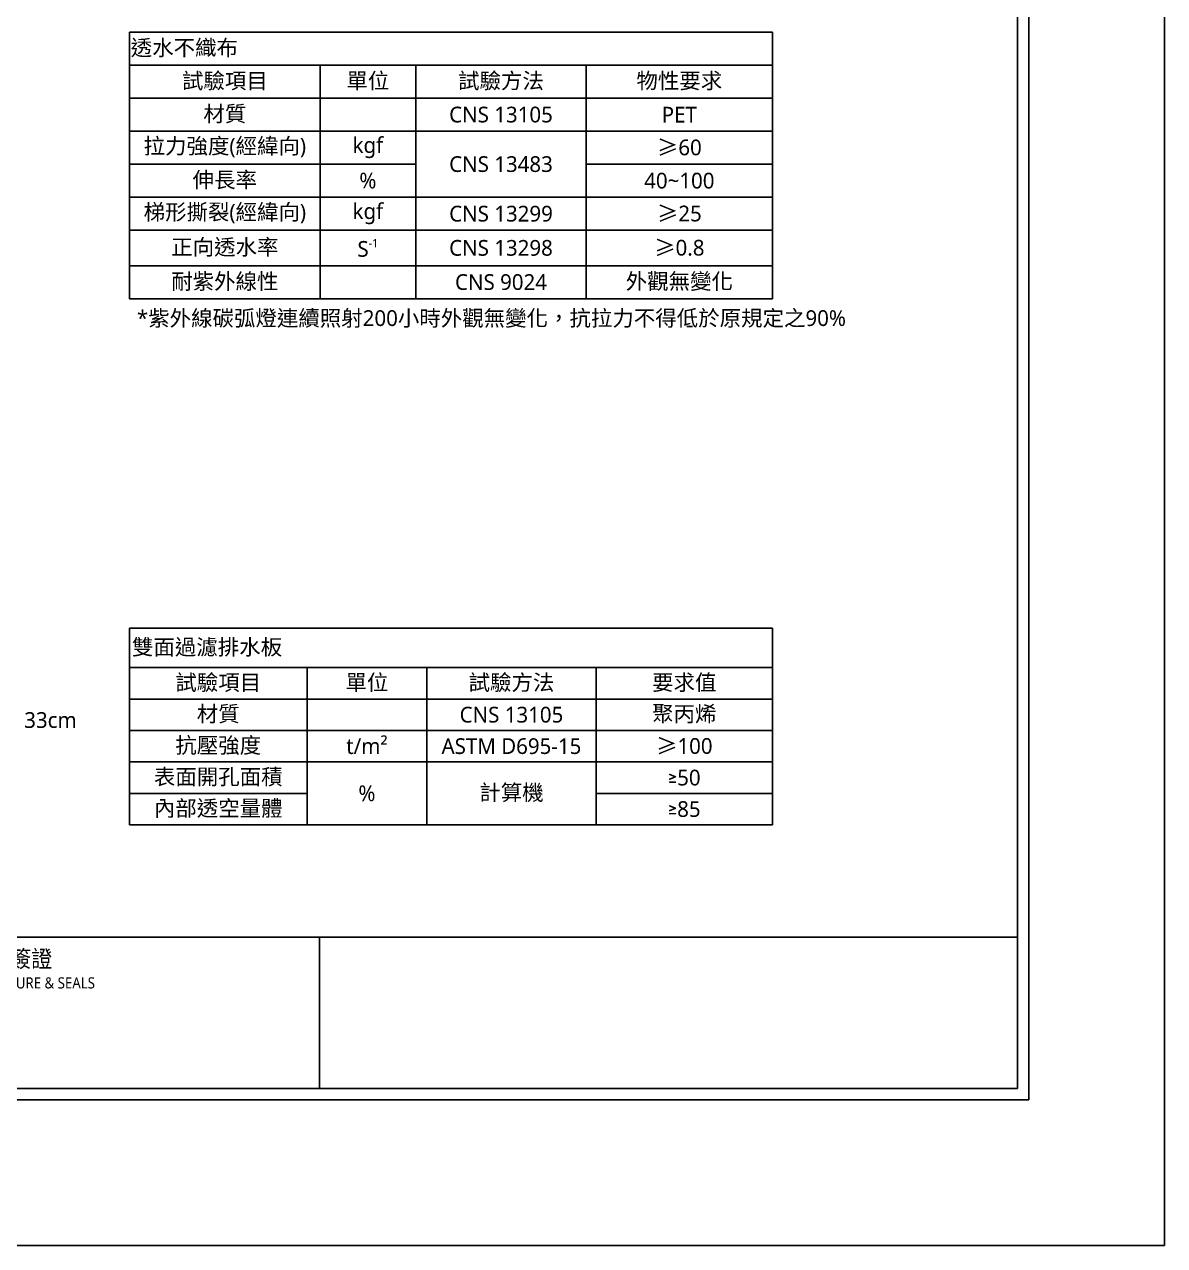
# Model space of a CAD drawing. Header units: millimetres. Extents: x 3083 to 7283, y 1609 to 4579.
# Drawn here: x 5833 to 7283, y 1609 to 3162 of the extents above; entities that cross this region are included whole.
import ezdxf
from ezdxf.enums import TextEntityAlignment as Align

# ---------------------------------------------------------------- set-up
doc = ezdxf.new("R2010")
doc.units = ezdxf.units.MM
doc.styles.get("Standard").update_dxf_attribs({"font": 'arial.ttf'})
doc.styles.add('圖框文字', font='Microsoft JhengHei.ttf')
doc.styles.add('微軟正黑體-20', font='Microsoft JhengHei.ttf', dxfattribs={"height": 20})

msp = doc.modelspace()

# ---------------------------------------------------------------- linework, layer by layer
for p, q in [((7283.3, 4578.9), (7283.3, 1608.9)), ((7096.2, 4380.1), (7096.2, 2000.9)), ((7096.2, 1808.7), (7096.2, 4380.1)), ((5967, 3151.8, -163.2), (6740.9, 3151.8, -163.2)), ((5967, 3151.8, -163.2), (5967, 2812.8, -163.2)), ((6784.5, 3151.8, -163.2), (6740.9, 3151.8, -163.2)), ((6784.5, 3151.8, -163.2), (6784.5, 2812.8, -163.2)), ((5967, 3109.8, -163.2), (6784.5, 3109.8, -163.2)), ((6209.4, 3109.8, -163.2), (6209.4, 2812.8, -163.2)), ((6330.9, 3109.8, -163.2), (6330.9, 2812.8, -163.2)), ((6547.9, 3109.8, -163.2), (6547.9, 2812.8, -163.2)), ((5967, 3067.8, -163.2), (6784.5, 3067.8, -163.2)), ((5967, 3025.8, -163.2), (6784.5, 3025.8, -163.2)), ((5967, 2983.8, -163.2), (6330.9, 2983.8, -163.2)), ((6547.9, 2983.8, -163.2), (6784.5, 2983.8, -163.2)), ((5967, 2941.8, -163.2), (6784.5, 2941.8, -163.2)), ((5967, 2899.8, -163.2), (6784.5, 2899.8, -163.2)), ((5967, 2854.8, -163.2), (6784.5, 2854.8, -163.2)), ((5967, 2812.8, -163.2), (6784.5, 2812.8, -163.2)), ((5967, 2393.8, -163.2), (6784.5, 2393.8, -163.2)), ((5967, 2393.8, -163.2), (5967, 2143.8, -163.2)), ((6784.5, 2393.8, -163.2), (6784.5, 2143.8, -163.2)), ((5967, 2343.8, -163.2), (6784.5, 2343.8, -163.2)), ((6192.7, 2343.8, -163.2), (6192.7, 2143.8, -163.2)), ((6345, 2343.8, -163.2), (6345, 2143.8, -163.2)), ((6560.4, 2343.8, -163.2), (6560.4, 2143.8, -163.2)), ((5967, 2303.8, -163.2), (6784.5, 2303.8, -163.2)), ((5967, 2263.8, -163.2), (6784.5, 2263.8, -163.2)), ((5967, 2223.8, -163.2), (6784.5, 2223.8, -163.2)), ((5967, 2183.8, -163.2), (6192.7, 2183.8, -163.2)), ((6560.4, 2183.8, -163.2), (6784.5, 2183.8, -163.2)), ((5967, 2143.8, -163.2), (6784.5, 2143.8, -163.2)), ((7096.2, 2000.9), (3270.3, 2000.9)), ((7096.2, 2000.9), (3270.3, 2000.9)), ((6208.4, 2000.9), (6208.4, 1808.7)), ((3270.3, 1808.7), (7096.2, 1808.7)), ((7283.3, 1608.9), (3083.3, 1608.9))]:
    msp.add_line(p, q)
at = {"color": 4}
for p, q in [((7110.5, 1794.4), (7110.5, 4394.3)), ((3256.1, 1794.4), (7110.5, 1794.4))]:
    msp.add_line(p, q, dxfattribs=at)

# ---------------------------------------------------------------- texts
at = {"style": '微軟正黑體-20'}
for s, p in [('*紫外線碳弧燈連續照射200小時外觀無變化，抗拉力不得低於原規定之90%%%', (5976.4, 2778.1, -163.2)), ('33cm', (5833.1, 2267.1, -163.2))]:
    msp.add_text(s, height=20, dxfattribs=at).set_placement(p)
at = {"color": 3, "style": '圖框文字', "width": 0.91}
msp.add_text('專業簽證', height=21.43, dxfattribs=at).set_placement((5762.2, 1973.5), align=Align.MIDDLE_LEFT)
at = {"style": '圖框文字', "width": 0.91}
msp.add_text('SIGNATURE & SEALS', height=14.212, dxfattribs=at).set_placement((5762.2, 1942.9), align=Align.MIDDLE_LEFT)
at = {"char_height": 20, "style": '微軟正黑體-20'}
for s, insert, width, attachment_point in [('{\\C256;透水不織布}', (5968.5, 3130.8, -163.2), 770.955, 4), ('{\\C256;試驗項目}', (6088.2, 3088.8, -163.2), 239.424, 5), ('單位', (6270.1, 3088.8, -163.2), 118.521, 5), ('試驗方法', (6439.4, 3088.8, -163.2), 213.977, 5), ('物性要求', (6666.2, 3088.8, -163.2), 190.033, 5), ('材質', (6088.2, 3046.8, -163.2), 239.424, 5), ('CNS 13105', (6439.4, 3046.8, -163.2), 213.977, 5), ('PET', (6666.2, 3046.8, -163.2), 190.033, 5), ('{\\C256;拉力強度(經緯向)}', (6088.2, 3004.8, -163.2), 239.424, 5), ('kgf', (6270.1, 3004.8, -163.2), 118.521, 5), ('{\\fSimSun|b0|i0|c134|p2;≥}60', (6666.2, 3004.8, -163.2), 190.033, 5), ('CNS 13483', (6439.4, 2983.8, -163.2), 213.977, 5), ('{\\C256;伸長率}', (6088.2, 2962.8, -163.2), 239.424, 5), ('{\\C256;40~100}', (6666.2, 2962.8, -163.2), 190.033, 5), ('{\\C256;梯形撕裂(經緯向)}', (6088.2, 2920.8, -163.2), 239.424, 5), ('kgf', (6270.1, 2920.8, -163.2), 118.521, 5), ('CNS 13299', (6439.4, 2920.8, -163.2), 213.977, 5), ('{\\fSimSun|b0|i0|c134|p2;≥}25', (6666.2, 2920.8, -163.2), 190.033, 5), ('{\\C256;正向透水率}', (6088.2, 2877.3, -163.2), 239.424, 5), ('\\A1;{\\C256;S\\H0.525x;\\S-1^ ;}', (6270.1, 2877.3, -163.2), 118.521, 5), ('CNS 13298', (6439.4, 2877.3, -163.2), 213.977, 5), ('{\\C256;耐紫外線性}', (6088.2, 2833.8, -163.2), 239.424, 5), ('CNS 9024', (6439.4, 2833.8, -163.2), 213.977, 5), ('{\\C256;外觀無變化}', (6666.2, 2833.8, -163.2), 190.033, 5), ('{\\fMicrosoft JhengHei|b0|i0|c136|p34;雙面過濾排水板}', (5970.1, 2368.8, -163.2), 811.322, 4), ('{\\fMicrosoft JhengHei|b0|i0|c136|p34;試驗項目}', (6079.8, 2323.8, -163.2), 219.522, 5), ('{\\fMicrosoft JhengHei|b0|i0|c136|p34;單位}', (6268.9, 2323.8, -163.2), 146.031, 5), ('{\\fMicrosoft JhengHei|b0|i0|c136|p34;試驗方法}', (6452.7, 2323.8, -163.2), 209.181, 5), ('{\\fMicrosoft JhengHei|b0|i0|c136|p34;要求值}', (6672.5, 2323.8, -163.2), 217.878, 5), ('{\\fMicrosoft JhengHei|b0|i0|c136|p34;材質}', (6079.8, 2283.8, -163.2), 219.522, 5), ('CNS 13105', (6452.7, 2283.8, -163.2), 209.181, 5), ('{\\fMicrosoft JhengHei|b0|i0|c136|p34;聚丙烯}', (6672.5, 2283.8, -163.2), 217.878, 5), ('{\\fMicrosoft JhengHei|b0|i0|c136|p34;抗壓強度}', (6079.8, 2243.8, -163.2), 219.522, 5), ('\\A1;{\\fMicrosoft JhengHei|b0|i0|c136|p34;t/m²}', (6268.9, 2243.8, -163.2), 146.031, 5), ('{\\fMicrosoft JhengHei|b0|i0|c136|p34;ASTM D695-15}', (6452.7, 2243.8, -163.2), 209.181, 5), ('{\\fSimSun|b0|i0|c134|p2;≥\\fMicrosoft JhengHei|b0|i0|c136|p34;100}', (6672.5, 2243.8, -163.2), 217.878, 5), ('{\\fMicrosoft JhengHei|b0|i0|c136|p34;表面開孔面積}', (6079.8, 2203.8, -163.2), 219.522, 5), ('≥50', (6672.5, 2203.8, -163.2), 217.878, 5), ('{\\fMicrosoft JhengHei|b0|i0|c136|p34;%}', (6268.9, 2183.8, -163.2), 146.031, 5), ('{\\fMicrosoft JhengHei|b0|i0|c136|p34;計算機}', (6452.7, 2183.8, -163.2), 209.181, 5), ('{\\fMicrosoft JhengHei|b0|i0|c136|p34;內部透空量體}', (6079.8, 2163.8, -163.2), 219.522, 5), ('≥85', (6672.5, 2163.8, -163.2), 217.878, 5)]:
    msp.add_mtext(s, dxfattribs=dict(at, insert=insert, width=width, attachment_point=attachment_point))
at = {"char_height": 20, "attachment_point": 5}
for s, insert, width in [('{\\fMicrosoft JhengHei|b0|i0|c136|p34;\\C256;%}', (6270.1, 2962.8, -163.2), 118.521), ('{\\fSimSun|b0|i0|c134|p2;≥\\fMicrosoft JhengHei|b0|i0|c136|p34;0.8}', (6666.2, 2877.3, -163.2), 190.033)]:
    msp.add_mtext(s, dxfattribs=dict(at, insert=insert, width=width))

doc.saveas('drawing.dxf')
